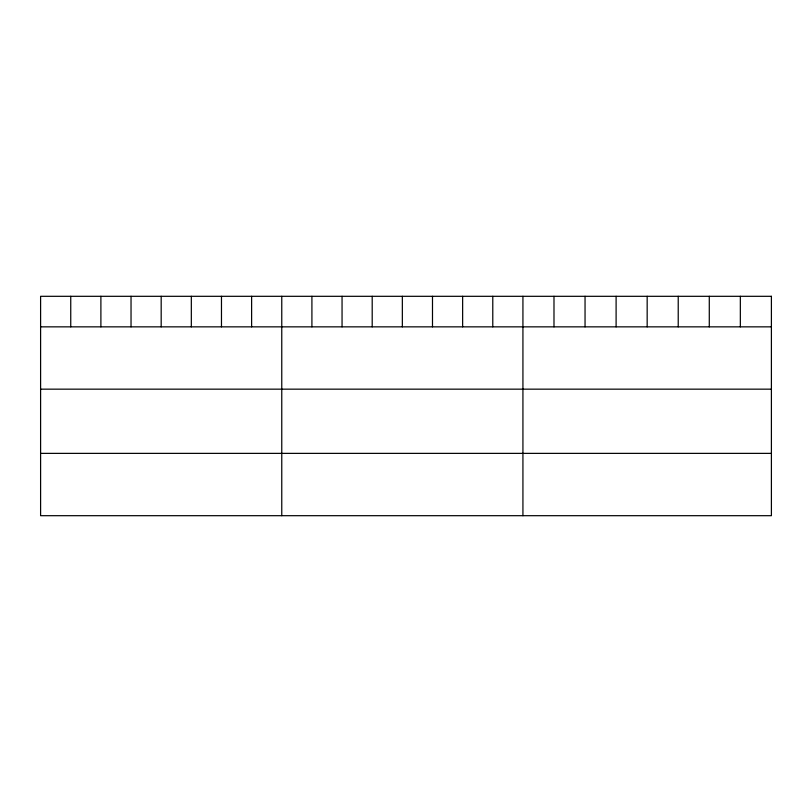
<?xml version="1.0" encoding="UTF-8"?>
<svg xmlns="http://www.w3.org/2000/svg" width="812" height="812" viewBox="0 0 812 812"><rect width="100%" height="100%" fill="white"/><g stroke="black" fill="none" stroke-linecap="round" stroke-linejoin="round"><path stroke-width="1.22" d="M40.6 326.85L771.4 326.85M40.6 389.161L771.4 389.161M40.6 453.37L771.4 453.37M740.341 296.309L740.341 326.85M709.282 296.309L709.282 326.85M678.223 296.309L678.223 326.85M647.164 296.309L647.164 326.85M616.105 296.309L616.105 326.85M585.046 296.309L585.046 326.85M553.987 296.309L553.987 326.85M522.928 296.309L522.928 515.691M492.782 296.309L492.782 326.85M462.637 296.309L462.637 326.85M432.491 296.309L432.491 326.85M402.346 296.309L402.346 326.85M372.2 296.309L372.2 326.85M342.055 296.309L342.055 326.85M311.909 296.309L311.909 326.85M281.764 296.309L281.764 515.691M251.618 296.309L251.618 326.85M221.473 296.309L221.473 326.85M191.327 296.309L191.327 326.85M161.182 296.309L161.182 326.85M131.036 296.309L131.036 326.85M100.891 296.309L100.891 326.85M70.745 296.309L70.745 326.85M771.4 296.309L40.6 296.309L40.6 515.691L771.4 515.691L771.4 296.309"/></g></svg>
